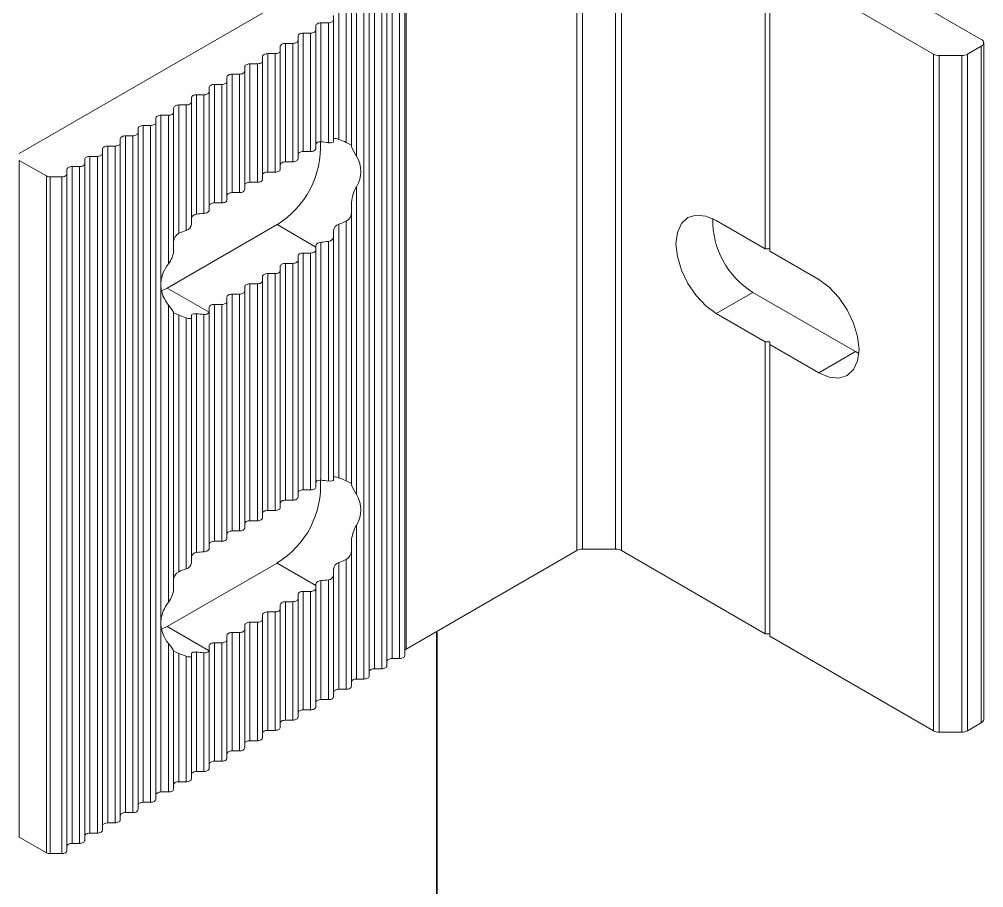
# Model space of a CAD drawing. Header units: millimetres. Extents: x 39 to 459, y 26 to 647.
# Drawn here: x 149.329 to 150.727, y 246.026 to 247.283 of the extents above; entities that cross this region are included whole.
import ezdxf

# ---------------------------------------------------------------- set-up
doc = ezdxf.new("R2010")
doc.units = ezdxf.units.MM
doc.layers.add('ANTET', color=7, linetype='Continuous')

# ---------------------------------------------------------------- blocks, each defined once
blk = doc.blocks.new('Kayıt Montajı')
at = {"color": 7, "linetype": 'Continuous', "lineweight": 15}
for p, q in [((11285.7427, 2129.7974), (11286.2928, 2129.4798)), ((11285.6614, 2129.7546), (11284.8991, 2129.3145)), ((11285.7067, 2129.7195), (11285.7067, 2128.7396)), ((11285.7152, 2129.7215), (11285.7152, 2128.7417)), ((11285.7631, 2129.7215), (11285.7631, 2128.7417)), ((11285.7716, 2129.7195), (11285.7716, 2128.7396)), ((11285.9799, 2129.5992), (11285.9799, 2129.1767)), ((11285.9863, 2129.5956), (11286.2236, 2129.4586)), ((11285.9863, 2129.5956), (11285.9863, 2129.173)), ((11285.4597, 2129.5769), (11285.4597, 2128.5971)), ((11285.4393, 2129.5633), (11285.4393, 2128.5835)), ((11285.45, 2129.5633), (11285.45, 2128.5835)), ((11285.4575, 2129.5676), (11285.4575, 2128.5878)), ((11285.4135, 2129.5484), (11285.4135, 2128.5686)), ((11285.4243, 2129.5484), (11285.4243, 2128.5686)), ((11285.4318, 2129.5528), (11285.4318, 2128.5729)), ((11285.3878, 2129.5336), (11285.3878, 2129.3107)), ((11285.3985, 2129.5336), (11285.3985, 2128.5537)), ((11285.406, 2129.5379), (11285.406, 2128.558)), ((11285.3803, 2129.523), (11285.3803, 2129.3266)), ((11285.3545, 2129.5082), (11285.3545, 2129.5144)), ((11285.3545, 2129.5082), (11285.3545, 2129.3321)), ((11285.362, 2129.5187), (11285.362, 2129.3352)), ((11285.3728, 2129.5187), (11285.3728, 2129.3306)), ((11285.3287, 2129.4933), (11285.3287, 2129.4995)), ((11285.3287, 2129.4933), (11285.3287, 2129.3218)), ((11285.3362, 2129.5038), (11285.347, 2129.5038)), ((11285.3362, 2129.5038), (11285.3362, 2129.3316)), ((11285.347, 2129.5038), (11285.347, 2129.3304)), ((11285.303, 2129.4784), (11285.303, 2129.4846)), ((11285.303, 2129.4784), (11285.303, 2129.3069)), ((11285.3105, 2129.489), (11285.3212, 2129.489)), ((11285.3105, 2129.489), (11285.3105, 2129.3175)), ((11285.3212, 2129.489), (11285.3212, 2129.3175)), ((11285.2772, 2129.4636), (11285.2772, 2129.4698)), ((11285.2772, 2129.4636), (11285.2772, 2129.2921)), ((11285.2847, 2129.4741), (11285.2955, 2129.4741)), ((11285.2847, 2129.4741), (11285.2847, 2129.3026)), ((11285.2955, 2129.4741), (11285.2955, 2129.3026)), ((11286.273, 2129.4586), (11286.2928, 2129.47)), ((11286.2928, 2129.47), (11286.2928, 2128.4902)), ((11286.2963, 2128.4951), (11286.2963, 2129.4749)), ((11285.2515, 2129.4487), (11285.2515, 2129.4549)), ((11285.259, 2129.4592), (11285.2697, 2129.4592)), ((11285.259, 2129.4592), (11285.259, 2129.2877)), ((11285.2697, 2129.4592), (11285.2697, 2129.2877)), ((11286.2236, 2129.4586), (11286.2236, 2128.4787)), ((11286.232, 2129.4566), (11286.2645, 2129.4566)), ((11286.232, 2129.4566), (11286.232, 2128.4767)), ((11286.2645, 2129.4566), (11286.2645, 2128.4767)), ((11286.273, 2129.4586), (11286.273, 2128.4787)), ((11285.2257, 2129.4338), (11285.2257, 2129.44)), ((11285.2332, 2129.4444), (11285.244, 2129.4444)), ((11285.2332, 2129.4444), (11285.2332, 2129.2729)), ((11285.244, 2129.4444), (11285.244, 2129.2729)), ((11285.2515, 2129.4487), (11285.2515, 2129.2772)), ((11285.2, 2129.4189), (11285.2, 2129.4252)), ((11285.2075, 2129.4295), (11285.2182, 2129.4295)), ((11285.2075, 2129.4295), (11285.2075, 2129.258)), ((11285.2182, 2129.4295), (11285.2182, 2129.258)), ((11285.2257, 2129.4338), (11285.2257, 2129.2623)), ((11285.1742, 2129.4041), (11285.1742, 2129.4103)), ((11285.1817, 2129.4146), (11285.1925, 2129.4146)), ((11285.1817, 2129.4146), (11285.1817, 2129.2431)), ((11285.1925, 2129.4146), (11285.1925, 2129.2431)), ((11285.2, 2129.4189), (11285.2, 2129.2475)), ((11285.1484, 2129.3892), (11285.1484, 2129.3954)), ((11285.1559, 2129.3997), (11285.1667, 2129.3997)), ((11285.1559, 2129.3997), (11285.1559, 2129.2269)), ((11285.1667, 2129.3997), (11285.1667, 2129.2279)), ((11285.1742, 2129.4041), (11285.1742, 2129.2326)), ((11285.1227, 2129.3743), (11285.1227, 2129.3805)), ((11285.1302, 2129.3849), (11285.1409, 2129.3849)), ((11285.1302, 2129.3849), (11285.1302, 2129.1991)), ((11285.1409, 2129.3849), (11285.1409, 2129.2032)), ((11285.1484, 2129.3892), (11285.1484, 2129.2119)), ((11285.0969, 2129.3595), (11285.0969, 2129.3657)), ((11285.1044, 2129.37), (11285.1152, 2129.37)), ((11285.1044, 2129.37), (11285.1044, 2129.1293)), ((11285.1152, 2129.37), (11285.1152, 2129.1549)), ((11285.1227, 2129.3743), (11285.1227, 2129.1739)), ((11285.0787, 2129.3551), (11285.0894, 2129.3551)), ((11285.0787, 2129.3551), (11285.0787, 2128.3753)), ((11285.0894, 2129.3551), (11285.0894, 2128.3753)), ((11285.0969, 2129.3595), (11285.0969, 2128.3796)), ((11285.0529, 2129.3403), (11285.0637, 2129.3403)), ((11285.0529, 2129.3403), (11285.0529, 2128.3604)), ((11285.0637, 2129.3403), (11285.0637, 2128.3604)), ((11285.0712, 2129.3446), (11285.0712, 2129.3508)), ((11285.0712, 2129.3446), (11285.0712, 2128.3647)), ((11285.0272, 2129.3254), (11285.0379, 2129.3254)), ((11285.0272, 2129.3254), (11285.0272, 2128.3455)), ((11285.0379, 2129.3254), (11285.0379, 2128.3455)), ((11285.0454, 2129.3297), (11285.0454, 2129.3359)), ((11285.0454, 2129.3297), (11285.0454, 2128.3499)), ((11285.3803, 2129.3266), (11285.3803, 2129.3246)), ((11285.0014, 2129.3105), (11285.0122, 2129.3105)), ((11285.0014, 2129.3105), (11285.0014, 2128.3307)), ((11285.0122, 2129.3105), (11285.0122, 2128.3307)), ((11285.0197, 2129.3149), (11285.0197, 2129.3211)), ((11285.0197, 2129.3149), (11285.0197, 2128.335)), ((11285.3212, 2129.3175), (11285.3105, 2129.3175)), ((11284.8991, 2129.3047), (11284.9384, 2129.2821)), ((11284.8991, 2129.3047), (11284.8991, 2128.3249)), ((11284.9756, 2129.2957), (11284.9864, 2129.2957)), ((11284.9756, 2129.2957), (11284.9756, 2128.3158)), ((11284.9864, 2129.2957), (11284.9864, 2128.3158)), ((11284.9939, 2129.3), (11284.9939, 2129.3062)), ((11284.9939, 2129.3), (11284.9939, 2128.3201)), ((11285.2955, 2129.3026), (11285.2847, 2129.3026)), ((11284.9384, 2129.2821), (11284.9384, 2128.3022)), ((11284.9681, 2129.2851), (11284.9681, 2129.2913)), ((11284.9681, 2129.2851), (11284.9681, 2128.3053)), ((11285.2697, 2129.2877), (11285.259, 2129.2877)), ((11284.9437, 2129.2808), (11284.9606, 2129.2808)), ((11284.9437, 2129.2808), (11284.9437, 2128.3009)), ((11284.9606, 2129.2808), (11284.9606, 2128.3009)), ((11285.244, 2129.2729), (11285.2332, 2129.2729)), ((11285.2182, 2129.258), (11285.2075, 2129.258)), ((11285.3878, 2129.2665), (11285.3878, 2128.8208)), ((11285.1925, 2129.2431), (11285.1817, 2129.2431)), ((11285.3803, 2129.2439), (11285.3803, 2129.2296)), ((11285.3803, 2129.2296), (11285.3803, 2128.8366)), ((11285.2725, 2129.2116), (11285.1134, 2129.1197)), ((11285.3287, 2129.1791), (11285.2725, 2129.2116)), ((11285.362, 2129.2123), (11285.362, 2128.8452)), ((11285.3728, 2129.2169), (11285.3728, 2128.8407)), ((11285.9089, 2129.2177), (11285.9799, 2129.1767)), ((11285.3362, 2129.1861), (11285.3362, 2128.8417)), ((11285.347, 2129.1873), (11285.347, 2128.8405)), ((11285.3545, 2129.1943), (11285.3545, 2128.8422)), ((11285.3212, 2129.1705), (11285.3105, 2129.1705)), ((11285.3105, 2129.1705), (11285.3105, 2128.8276)), ((11285.3212, 2129.1705), (11285.3212, 2128.8276)), ((11285.3287, 2129.1791), (11285.3287, 2129.1748)), ((11285.3287, 2129.1748), (11285.3287, 2128.8319)), ((11285.9799, 2129.1767), (11285.9863, 2129.1767)), ((11285.9863, 2129.173), (11286.0574, 2129.132)), ((11285.2955, 2129.1556), (11285.2847, 2129.1556)), ((11285.2847, 2129.1556), (11285.2847, 2128.8127)), ((11285.2955, 2129.1556), (11285.2955, 2128.8127)), ((11285.303, 2129.1662), (11285.303, 2129.16)), ((11285.303, 2129.16), (11285.303, 2128.817)), ((11285.2772, 2129.1513), (11285.2772, 2129.1451)), ((11285.2772, 2129.1451), (11285.2772, 2128.8022)), ((11285.2515, 2129.1364), (11285.2515, 2129.1302)), ((11285.2515, 2129.1302), (11285.2515, 2128.7873)), ((11285.2697, 2129.1408), (11285.259, 2129.1408)), ((11285.259, 2129.1408), (11285.259, 2128.7978)), ((11285.2697, 2129.1408), (11285.2697, 2128.7978)), ((11285.1044, 2129.1208), (11285.1044, 2128.6393)), ((11285.1134, 2129.1197), (11285.1053, 2129.1157)), ((11285.174, 2129.0847), (11285.1134, 2129.1197)), ((11285.2257, 2129.1216), (11285.2257, 2129.1154)), ((11285.2257, 2129.1154), (11285.2257, 2128.7724)), ((11285.244, 2129.1259), (11285.2332, 2129.1259)), ((11285.2332, 2129.1259), (11285.2332, 2128.783)), ((11285.244, 2129.1259), (11285.244, 2128.783)), ((11285.9619, 2129.1136), (11285.9089, 2129.083)), ((11286.1104, 2129.0279), (11285.9619, 2129.1136)), ((11285.2, 2129.1067), (11285.2, 2129.1005)), ((11285.2, 2129.1005), (11285.2, 2128.7575)), ((11285.2182, 2129.111), (11285.2075, 2129.111)), ((11285.2075, 2129.111), (11285.2075, 2128.7681)), ((11285.2182, 2129.111), (11285.2182, 2128.7681)), ((11285.1152, 2129.0952), (11285.1152, 2128.665)), ((11285.1742, 2129.0918), (11285.1742, 2129.0856)), ((11285.1742, 2129.0856), (11285.1742, 2128.7427)), ((11285.1925, 2129.0962), (11285.1817, 2129.0962)), ((11285.1817, 2129.0962), (11285.1817, 2128.7532)), ((11285.1925, 2129.0962), (11285.1925, 2128.7532)), ((11285.1227, 2129.0849), (11285.1227, 2128.6839)), ((11285.1302, 2129.0808), (11285.1302, 2128.7091)), ((11285.1409, 2129.0767), (11285.1409, 2128.7132)), ((11285.1484, 2129.0805), (11285.1484, 2129.0766)), ((11285.1484, 2129.0766), (11285.1484, 2128.7219)), ((11285.1559, 2129.0826), (11285.1559, 2128.737)), ((11285.1667, 2129.0817), (11285.1667, 2128.7379)), ((11285.9089, 2129.083), (11285.9799, 2129.0419)), ((11285.9799, 2129.0419), (11285.9799, 2128.6194)), ((11285.9799, 2129.0419), (11285.9863, 2129.0419)), ((11285.9863, 2129.0383), (11285.9863, 2129.0419)), ((11285.9863, 2129.0383), (11285.9863, 2128.6157)), ((11285.9863, 2129.0383), (11286.0574, 2128.9972)), ((11286.1104, 2129.0279), (11286.0574, 2128.9972)), ((11286.1155, 2129.0252), (11286.1104, 2129.0279)), ((11285.3803, 2128.8347), (11285.3803, 2128.8366)), ((11285.3212, 2128.8276), (11285.3105, 2128.8276)), ((11285.2955, 2128.8127), (11285.2847, 2128.8127)), ((11285.2697, 2128.7978), (11285.259, 2128.7978)), ((11285.244, 2128.783), (11285.2332, 2128.783)), ((11285.2182, 2128.7681), (11285.2075, 2128.7681)), ((11285.3878, 2128.7766), (11285.3878, 2128.5537)), ((11285.1925, 2128.7532), (11285.1817, 2128.7532)), ((11285.3803, 2128.7397), (11285.3803, 2128.754)), ((11285.3803, 2128.7397), (11285.3803, 2128.5432)), ((11285.7067, 2128.7396), (11285.4597, 2128.5971)), ((11285.7152, 2128.7417), (11285.7631, 2128.7417)), ((11285.7716, 2128.7396), (11285.9799, 2128.6194)), ((11285.362, 2128.7224), (11285.362, 2128.5389)), ((11285.3728, 2128.727), (11285.3728, 2128.5389)), ((11285.2725, 2128.7217), (11285.1134, 2128.6298)), ((11285.3287, 2128.6892), (11285.2725, 2128.7217)), ((11285.3362, 2128.6962), (11285.3362, 2128.524)), ((11285.347, 2128.6974), (11285.347, 2128.524)), ((11285.3545, 2128.7043), (11285.3545, 2128.5283)), ((11285.3212, 2128.6806), (11285.3105, 2128.6806)), ((11285.3105, 2128.6806), (11285.3105, 2128.5091)), ((11285.3212, 2128.6806), (11285.3212, 2128.5091)), ((11285.3287, 2128.6892), (11285.3287, 2128.6849)), ((11285.3287, 2128.6849), (11285.3287, 2128.5134)), ((11285.303, 2128.6763), (11285.303, 2128.67)), ((11285.303, 2128.67), (11285.303, 2128.4986)), ((11285.2772, 2128.6614), (11285.2772, 2128.6552)), ((11285.2772, 2128.6552), (11285.2772, 2128.4837)), ((11285.2955, 2128.6657), (11285.2847, 2128.6657)), ((11285.2847, 2128.6657), (11285.2847, 2128.4942)), ((11285.2955, 2128.6657), (11285.2955, 2128.4942)), ((11285.2515, 2128.6465), (11285.2515, 2128.6403)), ((11285.2515, 2128.6403), (11285.2515, 2128.4688)), ((11285.2697, 2128.6508), (11285.259, 2128.6508)), ((11285.259, 2128.6508), (11285.259, 2128.4794)), ((11285.2697, 2128.6508), (11285.2697, 2128.4794)), ((11285.1044, 2128.6309), (11285.1044, 2128.3902)), ((11285.1053, 2128.6257), (11285.1134, 2128.6298)), ((11285.174, 2128.5948), (11285.1134, 2128.6298)), ((11285.2257, 2128.6316), (11285.2257, 2128.6254)), ((11285.2257, 2128.6254), (11285.2257, 2128.454)), ((11285.244, 2128.636), (11285.2332, 2128.636)), ((11285.2332, 2128.636), (11285.2332, 2128.4645)), ((11285.244, 2128.636), (11285.244, 2128.4645)), ((11285.2, 2128.6168), (11285.2, 2128.6106)), ((11285.2, 2128.6106), (11285.2, 2128.4391)), ((11285.2182, 2128.6211), (11285.2075, 2128.6211)), ((11285.2075, 2128.6211), (11285.2075, 2128.4496)), ((11285.2182, 2128.6211), (11285.2182, 2128.4496)), ((11285.5046, 2113.0502), (11285.5046, 2128.623)), ((11285.9863, 2128.6194), (11285.9799, 2128.6194)), ((11285.9863, 2128.6157), (11286.2236, 2128.4787)), ((11285.1152, 2128.6053), (11285.1152, 2128.3902)), ((11285.1742, 2128.6019), (11285.1742, 2128.5957)), ((11285.1925, 2128.6062), (11285.1817, 2128.6062)), ((11285.1817, 2128.6062), (11285.1817, 2128.4348)), ((11285.1925, 2128.6062), (11285.1925, 2128.4348)), ((11285.1227, 2128.595), (11285.1227, 2128.3945)), ((11285.1302, 2128.5908), (11285.1302, 2128.405)), ((11285.1409, 2128.5867), (11285.1409, 2128.405)), ((11285.1484, 2128.5867), (11285.1484, 2128.5906)), ((11285.1484, 2128.5867), (11285.1484, 2128.4094)), ((11285.1559, 2128.5927), (11285.1559, 2128.4199)), ((11285.1667, 2128.5918), (11285.1667, 2128.4199)), ((11285.1742, 2128.5957), (11285.1742, 2128.4242)), ((11285.4393, 2128.5835), (11285.45, 2128.5835)), ((11285.4135, 2128.5686), (11285.4243, 2128.5686)), ((11285.3878, 2128.5537), (11285.3985, 2128.5537)), ((11285.362, 2128.5389), (11285.3728, 2128.5389)), ((11285.3362, 2128.524), (11285.347, 2128.524)), ((11285.3105, 2128.5091), (11285.3212, 2128.5091)), ((11285.2847, 2128.4942), (11285.2955, 2128.4942)), ((11286.273, 2128.4787), (11286.2928, 2128.4902)), ((11285.259, 2128.4794), (11285.2697, 2128.4794)), ((11286.232, 2128.4767), (11286.2645, 2128.4767)), ((11285.2332, 2128.4645), (11285.244, 2128.4645)), ((11285.2075, 2128.4496), (11285.2182, 2128.4496)), ((11285.1817, 2128.4348), (11285.1925, 2128.4348)), ((11285.1559, 2128.4199), (11285.1667, 2128.4199)), ((11285.1302, 2128.405), (11285.1409, 2128.405)), ((11285.1044, 2128.3902), (11285.1152, 2128.3902)), ((11285.0787, 2128.3753), (11285.0894, 2128.3753)), ((11285.0529, 2128.3604), (11285.0637, 2128.3604)), ((11285.0272, 2128.3455), (11285.0379, 2128.3455)), ((11284.8991, 2128.3249), (11284.9384, 2128.3022)), ((11285.0014, 2128.3307), (11285.0122, 2128.3307)), ((11284.9756, 2128.3158), (11284.9864, 2128.3158)), ((11284.9437, 2128.3009), (11284.9606, 2128.3009))]:
    blk.add_line(p, q, dxfattribs=at)
at = {"color": 8, "linetype": 'Continuous', "lineweight": 15}
blk.add_line((11285.5037, 2128.6224), (11285.5037, 2113.0507), dxfattribs=at)
at = {"color": 7, "linetype": 'Continuous', "lineweight": 15, "flags": 128}
for points in [[(11285.347, 2129.5038), (11285.3485, 2129.5039), (11285.3499, 2129.5042), (11285.3512, 2129.5046), (11285.3523, 2129.5051), (11285.3532, 2129.5058), (11285.3539, 2129.5065), (11285.3544, 2129.5073), (11285.3545, 2129.5082)], [(11285.3212, 2129.489), (11285.3227, 2129.489), (11285.3241, 2129.4893), (11285.3254, 2129.4897), (11285.3266, 2129.4902), (11285.3275, 2129.4909), (11285.3282, 2129.4916), (11285.3286, 2129.4924), (11285.3287, 2129.4933)], [(11285.3287, 2129.4995), (11285.3289, 2129.5003), (11285.3293, 2129.5012), (11285.33, 2129.5019), (11285.3309, 2129.5026), (11285.3321, 2129.5031), (11285.3334, 2129.5035), (11285.3348, 2129.5037), (11285.3362, 2129.5038)], [(11285.2955, 2129.4741), (11285.297, 2129.4742), (11285.2984, 2129.4744), (11285.2997, 2129.4748), (11285.3008, 2129.4754), (11285.3017, 2129.476), (11285.3024, 2129.4768), (11285.3028, 2129.4776), (11285.303, 2129.4784)], [(11285.303, 2129.4846), (11285.3031, 2129.4855), (11285.3036, 2129.4863), (11285.3043, 2129.487), (11285.3052, 2129.4877), (11285.3063, 2129.4882), (11285.3076, 2129.4886), (11285.309, 2129.4889), (11285.3105, 2129.489)], [(11285.2697, 2129.4592), (11285.2712, 2129.4593), (11285.2726, 2129.4596), (11285.2739, 2129.46), (11285.275, 2129.4605), (11285.276, 2129.4611), (11285.2767, 2129.4619), (11285.2771, 2129.4627), (11285.2772, 2129.4636)], [(11285.2772, 2129.4698), (11285.2774, 2129.4706), (11285.2778, 2129.4714), (11285.2785, 2129.4722), (11285.2794, 2129.4728), (11285.2806, 2129.4734), (11285.2819, 2129.4738), (11285.2833, 2129.474), (11285.2847, 2129.4741)], [(11285.2515, 2129.4549), (11285.2516, 2129.4557), (11285.252, 2129.4565), (11285.2527, 2129.4573), (11285.2537, 2129.458), (11285.2548, 2129.4585), (11285.2561, 2129.4589), (11285.2575, 2129.4591), (11285.259, 2129.4592)], [(11285.2257, 2129.44), (11285.2259, 2129.4409), (11285.2263, 2129.4417), (11285.227, 2129.4424), (11285.2279, 2129.4431), (11285.2291, 2129.4436), (11285.2303, 2129.444), (11285.2318, 2129.4443), (11285.2332, 2129.4444)], [(11285.244, 2129.4444), (11285.2454, 2129.4444), (11285.2468, 2129.4447), (11285.2481, 2129.4451), (11285.2493, 2129.4456), (11285.2502, 2129.4463), (11285.2509, 2129.447), (11285.2513, 2129.4478), (11285.2515, 2129.4487)], [(11285.2, 2129.4252), (11285.2001, 2129.426), (11285.2005, 2129.4268), (11285.2012, 2129.4276), (11285.2022, 2129.4282), (11285.2033, 2129.4288), (11285.2046, 2129.4292), (11285.206, 2129.4294), (11285.2075, 2129.4295)], [(11285.2182, 2129.4295), (11285.2197, 2129.4296), (11285.2211, 2129.4298), (11285.2224, 2129.4302), (11285.2235, 2129.4308), (11285.2245, 2129.4314), (11285.2251, 2129.4322), (11285.2256, 2129.433), (11285.2257, 2129.4338)], [(11285.1742, 2129.4103), (11285.1743, 2129.4111), (11285.1748, 2129.4119), (11285.1755, 2129.4127), (11285.1764, 2129.4133), (11285.1775, 2129.4139), (11285.1788, 2129.4143), (11285.1802, 2129.4145), (11285.1817, 2129.4146)], [(11285.1925, 2129.4146), (11285.1939, 2129.4147), (11285.1953, 2129.4149), (11285.1966, 2129.4153), (11285.1978, 2129.4159), (11285.1987, 2129.4165), (11285.1994, 2129.4173), (11285.1998, 2129.4181), (11285.2, 2129.4189)], [(11285.1484, 2129.3954), (11285.1486, 2129.3963), (11285.149, 2129.3971), (11285.1497, 2129.3978), (11285.1506, 2129.3985), (11285.1518, 2129.399), (11285.1531, 2129.3994), (11285.1545, 2129.3997), (11285.1559, 2129.3997)], [(11285.1667, 2129.3997), (11285.1682, 2129.3998), (11285.1696, 2129.4001), (11285.1709, 2129.4005), (11285.172, 2129.401), (11285.1729, 2129.4017), (11285.1736, 2129.4024), (11285.1741, 2129.4032), (11285.1742, 2129.4041)], [(11285.1227, 2129.3805), (11285.1228, 2129.3814), (11285.1233, 2129.3822), (11285.124, 2129.383), (11285.1249, 2129.3836), (11285.126, 2129.3841), (11285.1273, 2129.3845), (11285.1287, 2129.3848), (11285.1302, 2129.3849)], [(11285.1409, 2129.3849), (11285.1424, 2129.385), (11285.1438, 2129.3852), (11285.1451, 2129.3856), (11285.1463, 2129.3861), (11285.1472, 2129.3868), (11285.1479, 2129.3875), (11285.1483, 2129.3884), (11285.1484, 2129.3892)], [(11285.0969, 2129.3657), (11285.0971, 2129.3665), (11285.0975, 2129.3673), (11285.0982, 2129.3681), (11285.0991, 2129.3687), (11285.1003, 2129.3693), (11285.1016, 2129.3697), (11285.103, 2129.3699), (11285.1044, 2129.37)], [(11285.1152, 2129.37), (11285.1167, 2129.3701), (11285.1181, 2129.3703), (11285.1194, 2129.3707), (11285.1205, 2129.3713), (11285.1214, 2129.3719), (11285.1221, 2129.3727), (11285.1225, 2129.3735), (11285.1227, 2129.3743)], [(11285.0712, 2129.3508), (11285.0713, 2129.3517), (11285.0717, 2129.3525), (11285.0724, 2129.3532), (11285.0734, 2129.3539), (11285.0745, 2129.3544), (11285.0758, 2129.3548), (11285.0772, 2129.3551), (11285.0787, 2129.3551)], [(11285.0894, 2129.3551), (11285.0909, 2129.3552), (11285.0923, 2129.3555), (11285.0936, 2129.3559), (11285.0947, 2129.3564), (11285.0957, 2129.3571), (11285.0964, 2129.3578), (11285.0968, 2129.3586), (11285.0969, 2129.3595)], [(11285.0454, 2129.3359), (11285.0456, 2129.3368), (11285.046, 2129.3376), (11285.0467, 2129.3383), (11285.0476, 2129.339), (11285.0488, 2129.3395), (11285.05, 2129.3399), (11285.0515, 2129.3402), (11285.0529, 2129.3403)], [(11285.0637, 2129.3403), (11285.0651, 2129.3404), (11285.0665, 2129.3406), (11285.0678, 2129.341), (11285.069, 2129.3415), (11285.0699, 2129.3422), (11285.0706, 2129.3429), (11285.071, 2129.3438), (11285.0712, 2129.3446)], [(11285.0197, 2129.3211), (11285.0198, 2129.3219), (11285.0202, 2129.3227), (11285.0209, 2129.3235), (11285.0219, 2129.3241), (11285.023, 2129.3247), (11285.0243, 2129.3251), (11285.0257, 2129.3253), (11285.0272, 2129.3254)], [(11285.0379, 2129.3254), (11285.0394, 2129.3255), (11285.0408, 2129.3257), (11285.0421, 2129.3261), (11285.0432, 2129.3267), (11285.0442, 2129.3273), (11285.0448, 2129.3281), (11285.0453, 2129.3289), (11285.0454, 2129.3297)], [(11285.3287, 2129.328), (11285.3288, 2129.3285), (11285.3295, 2129.3298), (11285.331, 2129.3308), (11285.333, 2129.3315), (11285.3354, 2129.3316), (11285.3362, 2129.3316)], [(11285.347, 2129.3304), (11285.3477, 2129.3303), (11285.3501, 2129.3302), (11285.3521, 2129.3305), (11285.3537, 2129.331), (11285.3545, 2129.3318), (11285.3545, 2129.3321)], [(11285.3545, 2129.3357), (11285.3545, 2129.3358), (11285.355, 2129.3363), (11285.3562, 2129.3365), (11285.3583, 2129.3363), (11285.361, 2129.3355), (11285.362, 2129.3352)], [(11284.9939, 2129.3062), (11284.994, 2129.307), (11284.9945, 2129.3079), (11284.9952, 2129.3086), (11284.9961, 2129.3093), (11284.9972, 2129.3098), (11284.9985, 2129.3102), (11284.9999, 2129.3104), (11285.0014, 2129.3105)], [(11285.0122, 2129.3105), (11285.0136, 2129.3106), (11285.015, 2129.3109), (11285.0163, 2129.3113), (11285.0175, 2129.3118), (11285.0184, 2129.3125), (11285.0191, 2129.3132), (11285.0195, 2129.314), (11285.0197, 2129.3149)], [(11285.3105, 2129.3175), (11285.309, 2129.3174), (11285.3076, 2129.3172), (11285.3063, 2129.3168), (11285.3052, 2129.3162), (11285.3043, 2129.3156), (11285.3036, 2129.3148), (11285.3031, 2129.314), (11285.303, 2129.3132)], [(11285.3287, 2129.3218), (11285.3286, 2129.321), (11285.3282, 2129.3202), (11285.3275, 2129.3194), (11285.3266, 2129.3188), (11285.3254, 2129.3182), (11285.3241, 2129.3178), (11285.3227, 2129.3176), (11285.3212, 2129.3175)], [(11284.9681, 2129.2913), (11284.9683, 2129.2922), (11284.9687, 2129.293), (11284.9694, 2129.2937), (11284.9703, 2129.2944), (11284.9715, 2129.2949), (11284.9728, 2129.2953), (11284.9742, 2129.2956), (11284.9756, 2129.2957)], [(11284.9864, 2129.2957), (11284.9879, 2129.2957), (11284.9893, 2129.296), (11284.9906, 2129.2964), (11284.9917, 2129.2969), (11284.9926, 2129.2976), (11284.9933, 2129.2983), (11284.9938, 2129.2991), (11284.9939, 2129.3)], [(11285.2847, 2129.3026), (11285.2833, 2129.3025), (11285.2819, 2129.3023), (11285.2806, 2129.3019), (11285.2794, 2129.3013), (11285.2785, 2129.3007), (11285.2778, 2129.2999), (11285.2774, 2129.2991), (11285.2772, 2129.2983)], [(11285.303, 2129.3069), (11285.3028, 2129.3061), (11285.3024, 2129.3053), (11285.3017, 2129.3045), (11285.3008, 2129.3039), (11285.2997, 2129.3033), (11285.2984, 2129.3029), (11285.297, 2129.3027), (11285.2955, 2129.3026)], [(11284.9606, 2129.2808), (11284.9621, 2129.2809), (11284.9635, 2129.2811), (11284.9648, 2129.2815), (11284.966, 2129.2821), (11284.9669, 2129.2827), (11284.9676, 2129.2835), (11284.968, 2129.2843), (11284.9681, 2129.2851)], [(11285.259, 2129.2877), (11285.2575, 2129.2877), (11285.2561, 2129.2874), (11285.2548, 2129.287), (11285.2537, 2129.2865), (11285.2527, 2129.2858), (11285.252, 2129.2851), (11285.2516, 2129.2843), (11285.2515, 2129.2834)], [(11285.2772, 2129.2921), (11285.2771, 2129.2912), (11285.2767, 2129.2904), (11285.276, 2129.2897), (11285.275, 2129.289), (11285.2739, 2129.2885), (11285.2726, 2129.2881), (11285.2712, 2129.2878), (11285.2697, 2129.2877)], [(11285.2332, 2129.2729), (11285.2318, 2129.2728), (11285.2303, 2129.2725), (11285.2291, 2129.2721), (11285.2279, 2129.2716), (11285.227, 2129.271), (11285.2263, 2129.2702), (11285.2259, 2129.2694), (11285.2257, 2129.2685)], [(11285.2515, 2129.2772), (11285.2513, 2129.2764), (11285.2509, 2129.2756), (11285.2502, 2129.2748), (11285.2493, 2129.2741), (11285.2481, 2129.2736), (11285.2468, 2129.2732), (11285.2454, 2129.273), (11285.244, 2129.2729)], [(11285.2075, 2129.258), (11285.206, 2129.2579), (11285.2046, 2129.2577), (11285.2033, 2129.2573), (11285.2022, 2129.2567), (11285.2012, 2129.2561), (11285.2005, 2129.2553), (11285.2001, 2129.2545), (11285.2, 2129.2537)], [(11285.2257, 2129.2623), (11285.2256, 2129.2615), (11285.2251, 2129.2607), (11285.2245, 2129.2599), (11285.2235, 2129.2593), (11285.2224, 2129.2587), (11285.2211, 2129.2583), (11285.2197, 2129.2581), (11285.2182, 2129.258)], [(11285.1817, 2129.2431), (11285.1802, 2129.2431), (11285.1788, 2129.2428), (11285.1775, 2129.2424), (11285.1764, 2129.2419), (11285.1755, 2129.2412), (11285.1748, 2129.2405), (11285.1743, 2129.2397), (11285.1742, 2129.2388)], [(11285.2, 2129.2475), (11285.1998, 2129.2466), (11285.1994, 2129.2458), (11285.1987, 2129.2451), (11285.1978, 2129.2444), (11285.1966, 2129.2439), (11285.1953, 2129.2435), (11285.1939, 2129.2432), (11285.1925, 2129.2431)], [(11285.9089, 2129.2177), (11285.8938, 2129.2241), (11285.8797, 2129.2255), (11285.8676, 2129.2218), (11285.8584, 2129.2132), (11285.8525, 2129.2003), (11285.8505, 2129.184), (11285.8525, 2129.1654), (11285.8584, 2129.1458), (11285.8676, 2129.1265), (11285.8797, 2129.1088), (11285.8938, 2129.094), (11285.9089, 2129.083)], [(11285.3545, 2129.2031), (11285.3545, 2129.2001), (11285.3545, 2129.1972), (11285.3545, 2129.1943)], [(11285.3105, 2129.1705), (11285.309, 2129.1704), (11285.3076, 2129.1702), (11285.3063, 2129.1698), (11285.3052, 2129.1692), (11285.3043, 2129.1686), (11285.3036, 2129.1678), (11285.3031, 2129.167), (11285.303, 2129.1662)], [(11285.3287, 2129.1748), (11285.3286, 2129.174), (11285.3282, 2129.1732), (11285.3275, 2129.1724), (11285.3266, 2129.1718), (11285.3254, 2129.1712), (11285.3241, 2129.1708), (11285.3227, 2129.1706), (11285.3212, 2129.1705)], [(11285.3287, 2129.1811), (11285.3287, 2129.1801), (11285.3287, 2129.1791)], [(11285.2847, 2129.1556), (11285.2833, 2129.1556), (11285.2819, 2129.1553), (11285.2806, 2129.1549), (11285.2794, 2129.1544), (11285.2785, 2129.1537), (11285.2778, 2129.153), (11285.2774, 2129.1522), (11285.2772, 2129.1513)], [(11285.303, 2129.16), (11285.3028, 2129.1591), (11285.3024, 2129.1583), (11285.3017, 2129.1576), (11285.3008, 2129.1569), (11285.2997, 2129.1564), (11285.2984, 2129.156), (11285.297, 2129.1557), (11285.2955, 2129.1556)], [(11285.2772, 2129.1451), (11285.2771, 2129.1443), (11285.2767, 2129.1434), (11285.276, 2129.1427), (11285.275, 2129.142), (11285.2739, 2129.1415), (11285.2726, 2129.1411), (11285.2712, 2129.1409), (11285.2697, 2129.1408)], [(11285.1044, 2129.1208), (11285.1043, 2129.1273), (11285.1044, 2129.1293)], [(11285.2515, 2129.1302), (11285.2513, 2129.1294), (11285.2509, 2129.1286), (11285.2502, 2129.1278), (11285.2493, 2129.1272), (11285.2481, 2129.1266), (11285.2468, 2129.1262), (11285.2454, 2129.126), (11285.244, 2129.1259)], [(11285.259, 2129.1408), (11285.2575, 2129.1407), (11285.2561, 2129.1404), (11285.2548, 2129.14), (11285.2537, 2129.1395), (11285.2527, 2129.1388), (11285.252, 2129.1381), (11285.2516, 2129.1373), (11285.2515, 2129.1364)], [(11286.0574, 2128.9972), (11286.0725, 2128.9908), (11286.0865, 2128.9894), (11286.0986, 2128.9932), (11286.1079, 2129.0018), (11286.1137, 2129.0146), (11286.1157, 2129.0309), (11286.1137, 2129.0495), (11286.1079, 2129.0691), (11286.0986, 2129.0884), (11286.0865, 2129.1061), (11286.0725, 2129.121), (11286.0574, 2129.132)], [(11285.2257, 2129.1154), (11285.2256, 2129.1145), (11285.2251, 2129.1137), (11285.2245, 2129.113), (11285.2235, 2129.1123), (11285.2224, 2129.1118), (11285.2211, 2129.1114), (11285.2197, 2129.1111), (11285.2182, 2129.111)], [(11285.2332, 2129.1259), (11285.2318, 2129.1258), (11285.2303, 2129.1256), (11285.2291, 2129.1252), (11285.2279, 2129.1246), (11285.227, 2129.124), (11285.2263, 2129.1232), (11285.2259, 2129.1224), (11285.2257, 2129.1216)], [(11285.2, 2129.1005), (11285.1998, 2129.0996), (11285.1994, 2129.0988), (11285.1987, 2129.0981), (11285.1978, 2129.0974), (11285.1966, 2129.0969), (11285.1953, 2129.0965), (11285.1939, 2129.0962), (11285.1925, 2129.0962)], [(11285.2075, 2129.111), (11285.206, 2129.1109), (11285.2046, 2129.1107), (11285.2033, 2129.1103), (11285.2022, 2129.1098), (11285.2012, 2129.1091), (11285.2005, 2129.1084), (11285.2001, 2129.1075), (11285.2, 2129.1067)], [(11285.1817, 2129.0962), (11285.1802, 2129.0961), (11285.1788, 2129.0958), (11285.1775, 2129.0954), (11285.1764, 2129.0949), (11285.1755, 2129.0942), (11285.1748, 2129.0935), (11285.1743, 2129.0927), (11285.1742, 2129.0918)], [(11285.1484, 2129.0766), (11285.1484, 2129.0762), (11285.1476, 2129.0757), (11285.1461, 2129.0756), (11285.1438, 2129.0759), (11285.1409, 2129.0767)], [(11285.1559, 2129.0826), (11285.1544, 2129.0827), (11285.1521, 2129.0826), (11285.1502, 2129.0822), (11285.1489, 2129.0814), (11285.1484, 2129.0805)], [(11285.3362, 2128.8417), (11285.3346, 2128.8417), (11285.3323, 2128.8414), (11285.3304, 2128.8406), (11285.3292, 2128.8394), (11285.3287, 2128.8381)], [(11285.3545, 2128.8422), (11285.3544, 2128.8418), (11285.3536, 2128.841), (11285.3519, 2128.8405), (11285.3496, 2128.8403), (11285.347, 2128.8405), (11285.347, 2128.8405)], [(11285.362, 2128.8452), (11285.3614, 2128.8455), (11285.359, 2128.8462), (11285.3568, 2128.8466), (11285.3551, 2128.8465), (11285.3545, 2128.8458), (11285.3545, 2128.8458)], [(11285.3105, 2128.8276), (11285.309, 2128.8275), (11285.3076, 2128.8272), (11285.3063, 2128.8268), (11285.3052, 2128.8263), (11285.3043, 2128.8256), (11285.3036, 2128.8249), (11285.3031, 2128.8241), (11285.303, 2128.8232)], [(11285.3287, 2128.8319), (11285.3286, 2128.831), (11285.3282, 2128.8302), (11285.3275, 2128.8295), (11285.3266, 2128.8288), (11285.3254, 2128.8283), (11285.3241, 2128.8279), (11285.3227, 2128.8276), (11285.3212, 2128.8276)], [(11285.2847, 2128.8127), (11285.2833, 2128.8126), (11285.2819, 2128.8124), (11285.2806, 2128.812), (11285.2794, 2128.8114), (11285.2785, 2128.8108), (11285.2778, 2128.81), (11285.2774, 2128.8092), (11285.2772, 2128.8084)], [(11285.303, 2128.817), (11285.3028, 2128.8162), (11285.3024, 2128.8154), (11285.3017, 2128.8146), (11285.3008, 2128.814), (11285.2997, 2128.8134), (11285.2984, 2128.813), (11285.297, 2128.8128), (11285.2955, 2128.8127)], [(11285.259, 2128.7978), (11285.2575, 2128.7977), (11285.2561, 2128.7975), (11285.2548, 2128.7971), (11285.2537, 2128.7966), (11285.2527, 2128.7959), (11285.252, 2128.7952), (11285.2516, 2128.7943), (11285.2515, 2128.7935)], [(11285.2772, 2128.8022), (11285.2771, 2128.8013), (11285.2767, 2128.8005), (11285.276, 2128.7997), (11285.275, 2128.7991), (11285.2739, 2128.7986), (11285.2726, 2128.7982), (11285.2712, 2128.7979), (11285.2697, 2128.7978)], [(11285.2332, 2128.783), (11285.2318, 2128.7829), (11285.2303, 2128.7826), (11285.2291, 2128.7822), (11285.2279, 2128.7817), (11285.227, 2128.781), (11285.2263, 2128.7803), (11285.2259, 2128.7795), (11285.2257, 2128.7786)], [(11285.2515, 2128.7873), (11285.2513, 2128.7864), (11285.2509, 2128.7856), (11285.2502, 2128.7849), (11285.2493, 2128.7842), (11285.2481, 2128.7837), (11285.2468, 2128.7833), (11285.2454, 2128.783), (11285.244, 2128.783)], [(11285.2075, 2128.7681), (11285.206, 2128.768), (11285.2046, 2128.7678), (11285.2033, 2128.7674), (11285.2022, 2128.7668), (11285.2012, 2128.7662), (11285.2005, 2128.7654), (11285.2001, 2128.7646), (11285.2, 2128.7638)], [(11285.2257, 2128.7724), (11285.2256, 2128.7716), (11285.2251, 2128.7708), (11285.2245, 2128.77), (11285.2235, 2128.7694), (11285.2224, 2128.7688), (11285.2211, 2128.7684), (11285.2197, 2128.7682), (11285.2182, 2128.7681)], [(11285.1817, 2128.7532), (11285.1802, 2128.7531), (11285.1788, 2128.7529), (11285.1775, 2128.7525), (11285.1764, 2128.7519), (11285.1755, 2128.7513), (11285.1748, 2128.7505), (11285.1743, 2128.7497), (11285.1742, 2128.7489)], [(11285.2, 2128.7575), (11285.1998, 2128.7567), (11285.1994, 2128.7559), (11285.1987, 2128.7551), (11285.1978, 2128.7545), (11285.1966, 2128.7539), (11285.1953, 2128.7535), (11285.1939, 2128.7533), (11285.1925, 2128.7532)], [(11285.3545, 2128.7043), (11285.3545, 2128.7073), (11285.3545, 2128.7102), (11285.3545, 2128.7132)], [(11285.3105, 2128.6806), (11285.309, 2128.6805), (11285.3076, 2128.6803), (11285.3063, 2128.6799), (11285.3052, 2128.6793), (11285.3043, 2128.6787), (11285.3036, 2128.6779), (11285.3031, 2128.6771), (11285.303, 2128.6763)], [(11285.3287, 2128.6849), (11285.3286, 2128.6841), (11285.3282, 2128.6833), (11285.3275, 2128.6825), (11285.3266, 2128.6819), (11285.3254, 2128.6813), (11285.3241, 2128.6809), (11285.3227, 2128.6807), (11285.3212, 2128.6806)], [(11285.3287, 2128.6892), (11285.3287, 2128.6902), (11285.3287, 2128.6912)], [(11285.303, 2128.67), (11285.3028, 2128.6692), (11285.3024, 2128.6684), (11285.3017, 2128.6676), (11285.3008, 2128.667), (11285.2997, 2128.6664), (11285.2984, 2128.666), (11285.297, 2128.6658), (11285.2955, 2128.6657)], [(11285.2772, 2128.6552), (11285.2771, 2128.6543), (11285.2767, 2128.6535), (11285.276, 2128.6528), (11285.275, 2128.6521), (11285.2739, 2128.6516), (11285.2726, 2128.6512), (11285.2712, 2128.6509), (11285.2697, 2128.6508)], [(11285.2847, 2128.6657), (11285.2833, 2128.6656), (11285.2819, 2128.6654), (11285.2806, 2128.665), (11285.2794, 2128.6644), (11285.2785, 2128.6638), (11285.2778, 2128.663), (11285.2774, 2128.6622), (11285.2772, 2128.6614)], [(11285.1044, 2128.6393), (11285.1043, 2128.6383), (11285.1044, 2128.6309)], [(11285.2515, 2128.6403), (11285.2513, 2128.6395), (11285.2509, 2128.6387), (11285.2502, 2128.6379), (11285.2493, 2128.6372), (11285.2481, 2128.6367), (11285.2468, 2128.6363), (11285.2454, 2128.6361), (11285.244, 2128.636)], [(11285.259, 2128.6508), (11285.2575, 2128.6508), (11285.2561, 2128.6505), (11285.2548, 2128.6501), (11285.2537, 2128.6496), (11285.2527, 2128.6489), (11285.252, 2128.6482), (11285.2516, 2128.6474), (11285.2515, 2128.6465)], [(11285.2257, 2128.6254), (11285.2256, 2128.6246), (11285.2251, 2128.6238), (11285.2245, 2128.623), (11285.2235, 2128.6224), (11285.2224, 2128.6218), (11285.2211, 2128.6214), (11285.2197, 2128.6212), (11285.2182, 2128.6211)], [(11285.2332, 2128.636), (11285.2318, 2128.6359), (11285.2303, 2128.6356), (11285.2291, 2128.6352), (11285.2279, 2128.6347), (11285.227, 2128.6341), (11285.2263, 2128.6333), (11285.2259, 2128.6325), (11285.2257, 2128.6316)], [(11285.2, 2128.6106), (11285.1998, 2128.6097), (11285.1994, 2128.6089), (11285.1987, 2128.6082), (11285.1978, 2128.6075), (11285.1966, 2128.607), (11285.1953, 2128.6066), (11285.1939, 2128.6063), (11285.1925, 2128.6062)], [(11285.2075, 2128.6211), (11285.206, 2128.621), (11285.2046, 2128.6208), (11285.2033, 2128.6204), (11285.2022, 2128.6198), (11285.2012, 2128.6192), (11285.2005, 2128.6184), (11285.2001, 2128.6176), (11285.2, 2128.6168)], [(11285.1817, 2128.6062), (11285.1802, 2128.6062), (11285.1788, 2128.6059), (11285.1775, 2128.6055), (11285.1764, 2128.605), (11285.1755, 2128.6043), (11285.1748, 2128.6036), (11285.1743, 2128.6028), (11285.1742, 2128.6019)], [(11285.1409, 2128.5867), (11285.1411, 2128.5867), (11285.1435, 2128.586), (11285.1458, 2128.5857), (11285.1476, 2128.5858), (11285.1484, 2128.5864), (11285.1484, 2128.5867)], [(11285.1484, 2128.5906), (11285.1485, 2128.5908), (11285.1491, 2128.5917), (11285.1505, 2128.5924), (11285.1526, 2128.5927), (11285.1551, 2128.5928), (11285.1559, 2128.5927)], [(11285.4318, 2128.5791), (11285.4319, 2128.58), (11285.4323, 2128.5808), (11285.433, 2128.5815), (11285.434, 2128.5822), (11285.4351, 2128.5827), (11285.4364, 2128.5831), (11285.4378, 2128.5834), (11285.4393, 2128.5835)], [(11285.45, 2128.5835), (11285.4515, 2128.5835), (11285.4529, 2128.5838), (11285.4542, 2128.5842), (11285.4553, 2128.5847), (11285.4563, 2128.5854), (11285.457, 2128.5861), (11285.4574, 2128.5869), (11285.4575, 2128.5878)], [(11285.4243, 2128.5686), (11285.4257, 2128.5687), (11285.4271, 2128.5689), (11285.4284, 2128.5693), (11285.4296, 2128.5699), (11285.4305, 2128.5705), (11285.4312, 2128.5713), (11285.4316, 2128.5721), (11285.4318, 2128.5729)], [(11285.3985, 2128.5537), (11285.4, 2128.5538), (11285.4014, 2128.5541), (11285.4027, 2128.5544), (11285.4038, 2128.555), (11285.4048, 2128.5556), (11285.4054, 2128.5564), (11285.4059, 2128.5572), (11285.406, 2128.558)], [(11285.406, 2128.5643), (11285.4062, 2128.5651), (11285.4066, 2128.5659), (11285.4073, 2128.5667), (11285.4082, 2128.5673), (11285.4094, 2128.5679), (11285.4107, 2128.5683), (11285.4121, 2128.5685), (11285.4135, 2128.5686)], [(11285.3728, 2128.5389), (11285.3742, 2128.5389), (11285.3756, 2128.5392), (11285.3769, 2128.5396), (11285.3781, 2128.5401), (11285.379, 2128.5408), (11285.3797, 2128.5415), (11285.3801, 2128.5423), (11285.3803, 2128.5432)], [(11285.3803, 2128.5494), (11285.3804, 2128.5502), (11285.3808, 2128.551), (11285.3815, 2128.5518), (11285.3825, 2128.5525), (11285.3836, 2128.553), (11285.3849, 2128.5534), (11285.3863, 2128.5536), (11285.3878, 2128.5537)], [(11285.347, 2128.524), (11285.3485, 2128.5241), (11285.3499, 2128.5243), (11285.3512, 2128.5247), (11285.3523, 2128.5252), (11285.3532, 2128.5259), (11285.3539, 2128.5267), (11285.3544, 2128.5275), (11285.3545, 2128.5283)], [(11285.3545, 2128.5345), (11285.3547, 2128.5354), (11285.3551, 2128.5362), (11285.3558, 2128.5369), (11285.3567, 2128.5376), (11285.3578, 2128.5381), (11285.3591, 2128.5385), (11285.3605, 2128.5388), (11285.362, 2128.5389)], [(11285.3212, 2128.5091), (11285.3227, 2128.5092), (11285.3241, 2128.5094), (11285.3254, 2128.5098), (11285.3266, 2128.5104), (11285.3275, 2128.511), (11285.3282, 2128.5118), (11285.3286, 2128.5126), (11285.3287, 2128.5134)], [(11285.3287, 2128.5197), (11285.3289, 2128.5205), (11285.3293, 2128.5213), (11285.33, 2128.5221), (11285.3309, 2128.5227), (11285.3321, 2128.5233), (11285.3334, 2128.5237), (11285.3348, 2128.5239), (11285.3362, 2128.524)], [(11285.303, 2128.5048), (11285.3031, 2128.5056), (11285.3036, 2128.5064), (11285.3043, 2128.5072), (11285.3052, 2128.5078), (11285.3063, 2128.5084), (11285.3076, 2128.5088), (11285.309, 2128.509), (11285.3105, 2128.5091)], [(11285.2772, 2128.4899), (11285.2774, 2128.4908), (11285.2778, 2128.4916), (11285.2785, 2128.4923), (11285.2794, 2128.493), (11285.2806, 2128.4935), (11285.2819, 2128.4939), (11285.2833, 2128.4942), (11285.2847, 2128.4942)], [(11285.2955, 2128.4942), (11285.297, 2128.4943), (11285.2984, 2128.4946), (11285.2997, 2128.495), (11285.3008, 2128.4955), (11285.3017, 2128.4962), (11285.3024, 2128.4969), (11285.3028, 2128.4977), (11285.303, 2128.4986)], [(11285.2515, 2128.475), (11285.2516, 2128.4759), (11285.252, 2128.4767), (11285.2527, 2128.4774), (11285.2537, 2128.4781), (11285.2548, 2128.4786), (11285.2561, 2128.479), (11285.2575, 2128.4793), (11285.259, 2128.4794)], [(11285.2697, 2128.4794), (11285.2712, 2128.4795), (11285.2726, 2128.4797), (11285.2739, 2128.4801), (11285.275, 2128.4806), (11285.276, 2128.4813), (11285.2767, 2128.482), (11285.2771, 2128.4829), (11285.2772, 2128.4837)], [(11285.2257, 2128.4602), (11285.2259, 2128.461), (11285.2263, 2128.4618), (11285.227, 2128.4626), (11285.2279, 2128.4632), (11285.2291, 2128.4638), (11285.2303, 2128.4642), (11285.2318, 2128.4644), (11285.2332, 2128.4645)], [(11285.244, 2128.4645), (11285.2454, 2128.4646), (11285.2468, 2128.4648), (11285.2481, 2128.4652), (11285.2493, 2128.4658), (11285.2502, 2128.4664), (11285.2509, 2128.4672), (11285.2513, 2128.468), (11285.2515, 2128.4688)], [(11285.2, 2128.4453), (11285.2001, 2128.4461), (11285.2005, 2128.447), (11285.2012, 2128.4477), (11285.2022, 2128.4484), (11285.2033, 2128.4489), (11285.2046, 2128.4493), (11285.206, 2128.4496), (11285.2075, 2128.4496)], [(11285.2182, 2128.4496), (11285.2197, 2128.4497), (11285.2211, 2128.45), (11285.2224, 2128.4504), (11285.2235, 2128.4509), (11285.2245, 2128.4516), (11285.2251, 2128.4523), (11285.2256, 2128.4531), (11285.2257, 2128.454)], [(11285.1742, 2128.4304), (11285.1743, 2128.4313), (11285.1748, 2128.4321), (11285.1755, 2128.4328), (11285.1764, 2128.4335), (11285.1775, 2128.434), (11285.1788, 2128.4344), (11285.1802, 2128.4347), (11285.1817, 2128.4348)], [(11285.1925, 2128.4348), (11285.1939, 2128.4348), (11285.1953, 2128.4351), (11285.1966, 2128.4355), (11285.1978, 2128.436), (11285.1987, 2128.4367), (11285.1994, 2128.4374), (11285.1998, 2128.4382), (11285.2, 2128.4391)], [(11285.1484, 2128.4156), (11285.1486, 2128.4164), (11285.149, 2128.4172), (11285.1497, 2128.418), (11285.1506, 2128.4186), (11285.1518, 2128.4192), (11285.1531, 2128.4196), (11285.1545, 2128.4198), (11285.1559, 2128.4199)], [(11285.1667, 2128.4199), (11285.1682, 2128.42), (11285.1696, 2128.4202), (11285.1709, 2128.4206), (11285.172, 2128.4212), (11285.1729, 2128.4218), (11285.1736, 2128.4226), (11285.1741, 2128.4234), (11285.1742, 2128.4242)], [(11285.1227, 2128.4007), (11285.1228, 2128.4015), (11285.1233, 2128.4024), (11285.124, 2128.4031), (11285.1249, 2128.4038), (11285.126, 2128.4043), (11285.1273, 2128.4047), (11285.1287, 2128.4049), (11285.1302, 2128.405)], [(11285.1409, 2128.405), (11285.1424, 2128.4051), (11285.1438, 2128.4054), (11285.1451, 2128.4058), (11285.1463, 2128.4063), (11285.1472, 2128.407), (11285.1479, 2128.4077), (11285.1483, 2128.4085), (11285.1484, 2128.4094)], [(11285.0969, 2128.3858), (11285.0971, 2128.3867), (11285.0975, 2128.3875), (11285.0982, 2128.3882), (11285.0991, 2128.3889), (11285.1003, 2128.3894), (11285.1016, 2128.3898), (11285.103, 2128.3901), (11285.1044, 2128.3902)], [(11285.1152, 2128.3902), (11285.1167, 2128.3902), (11285.1181, 2128.3905), (11285.1194, 2128.3909), (11285.1205, 2128.3914), (11285.1214, 2128.3921), (11285.1221, 2128.3928), (11285.1225, 2128.3936), (11285.1227, 2128.3945)], [(11285.0712, 2128.371), (11285.0713, 2128.3718), (11285.0717, 2128.3726), (11285.0724, 2128.3734), (11285.0734, 2128.374), (11285.0745, 2128.3746), (11285.0758, 2128.375), (11285.0772, 2128.3752), (11285.0787, 2128.3753)], [(11285.0894, 2128.3753), (11285.0909, 2128.3754), (11285.0923, 2128.3756), (11285.0936, 2128.376), (11285.0947, 2128.3766), (11285.0957, 2128.3772), (11285.0964, 2128.378), (11285.0968, 2128.3788), (11285.0969, 2128.3796)], [(11285.0454, 2128.3561), (11285.0456, 2128.3569), (11285.046, 2128.3577), (11285.0467, 2128.3585), (11285.0476, 2128.3591), (11285.0488, 2128.3597), (11285.05, 2128.3601), (11285.0515, 2128.3603), (11285.0529, 2128.3604)], [(11285.0637, 2128.3604), (11285.0651, 2128.3605), (11285.0665, 2128.3607), (11285.0678, 2128.3611), (11285.069, 2128.3617), (11285.0699, 2128.3623), (11285.0706, 2128.3631), (11285.071, 2128.3639), (11285.0712, 2128.3647)], [(11285.0197, 2128.3412), (11285.0198, 2128.3421), (11285.0202, 2128.3429), (11285.0209, 2128.3436), (11285.0219, 2128.3443), (11285.023, 2128.3448), (11285.0243, 2128.3452), (11285.0257, 2128.3455), (11285.0272, 2128.3455)], [(11285.0379, 2128.3455), (11285.0394, 2128.3456), (11285.0408, 2128.3459), (11285.0421, 2128.3463), (11285.0432, 2128.3468), (11285.0442, 2128.3475), (11285.0448, 2128.3482), (11285.0453, 2128.349), (11285.0454, 2128.3499)], [(11285.0122, 2128.3307), (11285.0136, 2128.3308), (11285.015, 2128.331), (11285.0163, 2128.3314), (11285.0175, 2128.3319), (11285.0184, 2128.3326), (11285.0191, 2128.3334), (11285.0195, 2128.3342), (11285.0197, 2128.335)], [(11284.9864, 2128.3158), (11284.9879, 2128.3159), (11284.9893, 2128.3161), (11284.9906, 2128.3165), (11284.9917, 2128.3171), (11284.9926, 2128.3177), (11284.9933, 2128.3185), (11284.9938, 2128.3193), (11284.9939, 2128.3201)], [(11284.9939, 2128.3263), (11284.994, 2128.3272), (11284.9945, 2128.328), (11284.9952, 2128.3288), (11284.9961, 2128.3294), (11284.9972, 2128.33), (11284.9985, 2128.3303), (11284.9999, 2128.3306), (11285.0014, 2128.3307)], [(11284.9606, 2128.3009), (11284.9621, 2128.301), (11284.9635, 2128.3013), (11284.9648, 2128.3017), (11284.966, 2128.3022), (11284.9669, 2128.3029), (11284.9676, 2128.3036), (11284.968, 2128.3044), (11284.9681, 2128.3053)], [(11284.9681, 2128.3115), (11284.9683, 2128.3123), (11284.9687, 2128.3131), (11284.9694, 2128.3139), (11284.9703, 2128.3145), (11284.9715, 2128.3151), (11284.9728, 2128.3155), (11284.9742, 2128.3157), (11284.9756, 2128.3158)]]:
    blk.add_lwpolyline(points, dxfattribs=at)
at = {"color": 7, "linetype": 'Continuous', "lineweight": 15}
for centre, radius, start, end in [((11286.291, 2129.4749), 0.00524, 290.7934, 69.2066), ((11286.2317, 2129.4739), 0.0173, 241.9606, 271.1506), ((11286.2649, 2129.4739), 0.0173, 268.8494, 298.0394), ((11285.2021, 2129.3251), 0.1336, 301.813, 2.9522), ((11285.363, 2129.3035), 0.0288, 53.2164, 70.1928), ((11285.5062, 2129.3835), 0.1391, 205.0612, 211.5786), ((11284.9435, 2129.2916), 0.0108, 241.9702, 271.1517), ((11285.4314, 2129.2395), 0.0513, 148.2155, 175.0315), ((11285.156, 2129.2193), 0.00764, 90.4862, 171.7675), ((11285.167, 2129.2362), 0.00831, 267.7272, 327.4364), ((11285.1716, 2129.2326), 0.00257, 339.5615, 0.0011), ((11285.3659, 2129.2295), 0.0144, 298.5921, 0.2675), ((11285.1381, 2129.2132), 0.0104, 285.8057, 352.7157), ((11285.3653, 2129.2019), 0.0109, 107.8378, 173.8686), ((11286.0257, 2129.2175), 0.1219, 178.6392, 238.4699), ((11285.1366, 2129.1867), 0.0139, 117.3377, 177.9003), ((11285.3357, 2129.1789), 0.0073, 85.7653, 162.3814), ((11285.3466, 2129.1953), 0.008, 273.0718, 352.4672), ((11285.087, 2129.177), 0.0359, 321.9054, 354.9489), ((11285.0187, 2129.0171), 0.1241, 33.091, 38.9782), ((11285.1716, 2129.0856), 0.00257, 339.5615, 0.0011), ((11283.8802, 2126.1314), 3.2034, 67.0316, 67.1772), ((11285.1679, 2129.0893), 0.0077, 261.4098, 323.4652), ((11285.2044, 2128.8339), 0.1312, 301.2282, 3.7665), ((11285.3616, 2128.811), 0.0317, 53.9803, 69.4289), ((11285.5042, 2128.8925), 0.1368, 205.0072, 211.6326), ((11285.4334, 2128.7489), 0.0534, 148.7594, 174.4876), ((11285.1561, 2128.7293), 0.00771, 90.902, 171.3517), ((11285.1668, 2128.7468), 0.00883, 269.627, 325.5366), ((11285.1716, 2128.7427), 0.00257, 339.5615, 0.0011), ((11285.3658, 2128.7396), 0.0144, 298.723, 0.1423), ((11285.7149, 2128.7244), 0.0173, 88.8692, 118.0328), ((11285.7635, 2128.7244), 0.0173, 61.9606, 91.1506), ((11285.3654, 2128.712), 0.0109, 107.8534, 173.853), ((11285.1358, 2128.6973), 0.0131, 115.2855, 179.9524), ((11285.1381, 2128.7233), 0.0105, 285.9754, 352.5556), ((11285.3357, 2128.689), 0.00728, 85.6039, 162.5428), ((11285.3466, 2128.7054), 0.00798, 272.9615, 352.5775), ((11285.0871, 2128.687), 0.0357, 321.826, 355.0283), ((11285.0148, 2128.5244), 0.129, 33.1968, 38.8647), ((11285.4613, 2128.5936), 0.00377, 114.349, 174.3245), ((11285.1872, 2128.7363), 0.1562, 245.6114, 248.5974), ((11285.1681, 2128.5988), 0.00717, 258.8233, 326.0712), ((11285.1716, 2128.5957), 0.00257, 339.5615, 0.0011), ((11286.2903, 2128.4957), 0.00603, 294.3729, 354.3223), ((11286.2317, 2128.494), 0.0173, 241.9606, 271.1506), ((11286.2649, 2128.494), 0.0173, 268.8494, 298.0394), ((11284.9435, 2128.3118), 0.0108, 241.9702, 271.1517)]:
    blk.add_arc(centre, radius, start, end, dxfattribs=at)
for centre, start_param, end_param in [((11285.3179, 2129.2589), 1.339942, 1.426), ((11285.2921, 2129.2737), 0.884668, 0.989594), ((11285.2664, 2129.2886), 5.977919, 6.588452), ((11285.18, 2129.1548), 1.675343, 1.760812), ((11285.2921, 2129.2737), 5.293591, 5.398518), ((11285.2057, 2129.1399), 2.104928, 2.206336), ((11285.3179, 2129.2589), 4.857186, 4.943243), ((11285.2315, 2129.125), 2.723418, 3.084132), ((11285.2315, 2129.125), 3.199054, 3.559767), ((11285.2057, 2129.1399), 4.07685, 4.178257), ((11285.18, 2129.1548), 4.522374, 4.607843), ((11285.3179, 2128.7689), 1.339942, 1.426), ((11285.2921, 2128.7838), 0.884668, 0.989594), ((11285.2664, 2128.7987), 5.977919, 6.588452), ((11285.18, 2128.6649), 1.675343, 1.760812), ((11285.2921, 2128.7838), 5.293591, 5.398518), ((11285.2057, 2128.65), 2.104928, 2.206336), ((11285.3179, 2128.7689), 4.857186, 4.943243), ((11285.2315, 2128.6351), 2.723418, 3.084132), ((11285.2315, 2128.6351), 3.199054, 3.559767), ((11285.2057, 2128.65), 4.07685, 4.178257), ((11285.18, 2128.6649), 4.522374, 4.607843)]:
    blk.add_ellipse(centre, major_axis=(0.1273, 0), ratio=0.577382, start_param=start_param, end_param=end_param, dxfattribs=at)

msp = doc.modelspace()

# ---------------------------------------------------------------- block references
at = {"layer": 'ANTET', "color": 0}
msp.add_blockref('Kayıt Montajı', (-11135.5698, -1882.2259), dxfattribs=at)

doc.saveas('drawing.dxf')
